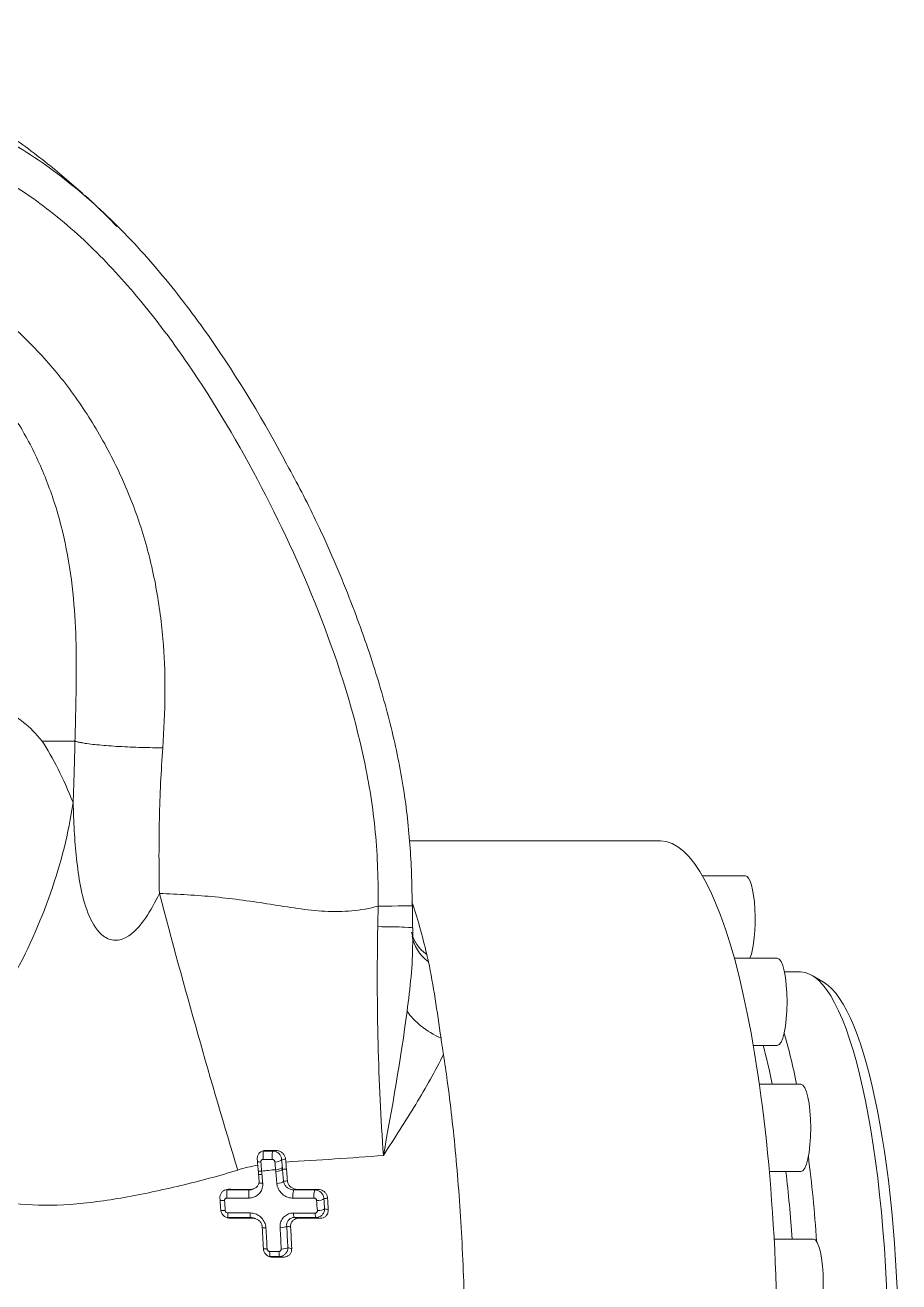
# Model space of a CAD drawing. Header units: millimetres. Extents: x 0 to 594, y 0 to 532.
# Drawn here: x 515.51 to 519.01, y 283.15 to 288.19 of the extents above; entities that cross this region are included whole.
import ezdxf

# ---------------------------------------------------------------- set-up
doc = ezdxf.new("R2010")
doc.units = ezdxf.units.MM
doc.layers.add('6', color=7, linetype='Continuous', true_color=0xffffff)

msp = doc.modelspace()

# ---------------------------------------------------------------- linework, layer by layer
at = {"layer": '6', "color": 250, "linetype": 'Continuous', "lineweight": 13}
for p, q in [((515.7127, 285.32088), (515.58144, 285.32088)), ((516.54297, 283.61269), (516.54363, 283.6054)), ((516.55958, 283.60533), (516.54363, 283.6054))]:
    msp.add_line(p, q, dxfattribs=at)
at = {"layer": '6', "color": 250, "linetype": 'Continuous', "lineweight": 18}
for p, q in [((518.05723, 284.92088), (517.05143, 284.92088)), ((518.39724, 284.7813), (518.22528, 284.7813)), ((518.52481, 284.45137), (518.35266, 284.45137)), ((518.61772, 284.39588), (518.55334, 284.39588)), ((518.71209, 284.35344), (518.6642, 284.38206)), ((518.42878, 284.10137), (518.52481, 284.10137)), ((518.61949, 283.94588), (518.45307, 283.94588)), ((518.49292, 283.59588), (518.61949, 283.59588)), ((518.66987, 283.32581), (518.51226, 283.32581)), ((516.49353, 283.25626), (516.48813, 283.25667))]:
    msp.add_line(p, q, dxfattribs=at)
for centre, major_axis, ratio, start_param, end_param in [((518.05723, 282.82088), (0, -2.1), 0.223229, 1.5707965, 3.1415939), ((518.39724, 284.6063), (0, 0.175), 0.223229, 3.6252042, 6.2831853), ((516.86396, 284.65919), (-0.19999, -0.00142), 0.000927, 3.1425614, 4.3920616), ((518.52481, 284.27637), (0, 0.175), 0.223229, 3.1416003, 6.2831853), ((518.61772, 282.82088), (0, -1.575), 0.223229, 1.5707963, 3.1415918), ((518.66646, 282.82088), (0, 1.54613), 0.223229, 3.2742279, 6.1505518), ((518.32529, 282.82088), (0, 1.675), 0.223229, 5.4487979, 5.6308141), ((518.22781, 282.82088), (0, 1.675), 0.223229, 5.4487979, 5.5825117), ((518.22781, 282.82088), (0, 1.675), 0.223229, 5.4487979, 5.5825117), ((518.61949, 283.77088), (0, 0.175), 0.223229, 3.1416003, 6.2831853), ((518.32529, 282.82088), (0, 1.675), 0.223229, 5.0127058, 5.2352682), ((518.22781, 282.82088), (0, 1.675), 0.223229, 5.0185961, 5.1933473), ((518.22781, 282.82088), (0, 1.675), 0.223229, 5.0185961, 5.1933473), ((518.66987, 283.15082), (0, 0.175), 0.223229, 3.1416003, 6.2831853)]:
    msp.add_ellipse(centre, major_axis=major_axis, ratio=ratio, start_param=start_param, end_param=end_param, dxfattribs=at)
at = {"layer": '6', "color": 250, "linetype": 'Continuous', "lineweight": 13}
for centre, major_axis, ratio, start_param, end_param in [((517.30539, 284.60649), (0.24429, 0.05311), 0.72366, 3.1333181, 3.717754), ((517.25689, 284.26592), (0.23442, -0.08689), 0.618647, 3.8379719, 4.6051409), ((516.46795, 283.65362), (0, 0.025), 0.088067, 0.0528209, 1.9333384), ((516.50516, 283.65363), (0, 0.025), 0.118583, 0.0526361, 1.9393252), ((516.5162, 283.6437), (0.0249, 0.00219), 0.357571, 4.5638468, 5.9855283), ((516.45856, 283.64357), (0.02491, 0.00213), 0.350843, 4.0140131, 4.6101824), ((516.46177, 283.60685), (0.0249, 0.00223), 0.364381, 4.012238, 4.6148147), ((516.51893, 283.61322), (0.0249, 0.00228), 0.369082, 4.5653821, 5.9840501), ((516.51959, 283.60594), (-0.0249, -0.00224), 0.365395, 1.4246513, 2.8429408), ((516.46296, 283.59349), (-0.0249, -0.0022), 0.357237, 0.8680257, 1.4746015), ((516.46597, 283.55822), (-0.02491, -0.00207), 0.338594, 0.7788127, 1.4789884), ((516.52379, 283.55735), (0.02491, 0.00206), 0.340431, 4.5711498, 5.9876066), ((516.31954, 283.49766), (0.00001, 0.025), 0.07029, 4.4063592, 6.2283574), ((516.40852, 283.49764), (0.00001, 0.025), 0.00767, 0.053674, 1.8818508), ((516.58924, 283.49762), (0, 0.025), 0.159811, 0.0524723, 1.8958496), ((516.67434, 283.49762), (0, 0.025), 0.196781, 0.0523814, 1.897379), ((516.68505, 283.48765), (-0.02493, -0.00185), 0.308015, 1.3569899, 2.8495586), ((516.30968, 283.48751), (-0.02493, -0.00181), 0.300634, 0.8490446, 1.6243484), ((516.31248, 283.44737), (-0.02494, -0.00167), 0.279014, 0.8611376, 1.6263232), ((516.68794, 283.44726), (-0.02494, -0.00172), 0.288586, 1.3586177, 2.8514597), ((516.32341, 283.43723), (-0.00001, 0.025), 0.068155, 3.1963583, 4.4398047), ((516.41474, 283.43725), (-0.00001, 0.025), 0.00838, 1.8481579, 3.0879184), ((516.5915, 283.43729), (0, 0.025), 0.156318, 1.8632035, 3.0890858), ((516.67899, 283.43729), (0, 0.025), 0.196732, 1.8659943, 3.0892113), ((516.47869, 283.37666), (0.02496, 0.00144), 0.243205, 3.9883952, 4.642315), ((516.53645, 283.37761), (-0.02496, -0.00146), 0.247694, 1.4510065, 2.8549573), ((516.48313, 283.2913), (0.02497, 0.00116), 0.198561, 3.9919118, 4.6516461), ((516.54101, 283.29115), (-0.02497, -0.00118), 0.202698, 1.4626507, 2.8580792), ((516.4936, 283.28123), (-0.00001, 0.025), 0.060025, 1.7683887, 3.0884554), ((516.53157, 283.28124), (-0.00001, 0.025), 0.09128, 1.7721595, 3.0887084)]:
    msp.add_ellipse(centre, major_axis=major_axis, ratio=ratio, start_param=start_param, end_param=end_param, dxfattribs=at)
at = {"layer": '6', "color": 250, "linetype": 'Continuous', "lineweight": 18}
for points, knots in [([(515.74394, 287.51531), (515.69566, 287.55865), (515.58659, 287.6497), (515.43979, 287.7587), (515.2979, 287.85039), (515.16715, 287.92534), (515.0135, 288.00047), (514.82076, 288.07606), (514.58755, 288.14232), (514.41788, 288.17621), (514.32597, 288.18959)], [0, 0, 0, 0, 0.1039882, 0.2224262, 0.292123, 0.372058, 0.4821635, 0.62306, 0.7953055, 1, 1, 1, 1]), ([(515.34417, 287.77714), (515.43063, 287.73556), (515.51554, 287.68497), (515.67736, 287.57064), (515.75463, 287.5066), (515.90198, 287.36796), (515.97244, 287.29292), (516.10545, 287.13682), (516.16796, 287.05594), (516.34612, 286.80667), (516.45262, 286.63182), (516.55625, 286.43841), (516.56262, 286.4264), (516.56896, 286.41437)], [0, 0, 0, 0, 0.1607866, 0.1607866, 0.3243121, 0.3243121, 0.4878376, 0.4878376, 0.6513632, 0.6513632, 0.9784142, 0.9784142, 1, 1, 1, 1]), ([(515.88004, 287.38303), (515.85212, 287.41246), (515.81103, 287.45368), (515.76691, 287.49453), (515.75361, 287.50659)], [0, 0, 0, 0, 0.7035989, 1, 1, 1, 1]), ([(517.0624, 284.66058), (517.06272, 284.73778), (517.05728, 284.89446), (517.03173, 285.13402), (516.98091, 285.37833), (516.90784, 285.63429), (516.8094, 285.90741), (516.6962, 286.17223), (516.60936, 286.34186), (516.56934, 286.41489)], [0, 0, 0, 0, 0.1248906, 0.2544039, 0.3901069, 0.5296608, 0.6872006, 0.8633216, 1, 1, 1, 1]), ([(517.12801, 284.43664), (517.13789, 284.39061), (517.14651, 284.34044), (517.16288, 284.23722), (517.17065, 284.18424), (517.17836, 284.13104)], [0, 0, 0, 0, 0.5, 0.5, 1, 1, 1, 1]), ([(517.18811, 284.06569), (517.1934, 284.03143), (517.21184, 283.90439), (517.23334, 283.71646), (517.2512, 283.50096), (517.26189, 283.33194), (517.26964, 283.15615), (517.27346, 283.00461), (517.27481, 282.8808), (517.27498, 282.75543), (517.2729, 282.59634), (517.26658, 282.40466), (517.25644, 282.21527), (517.24261, 282.03114), (517.22538, 281.85504), (517.20517, 281.68941), (517.1825, 281.53628), (517.15799, 281.39715), (517.13231, 281.27307), (517.10618, 281.16447), (517.0832, 281.08166), (517.06375, 281.01896), (517.04216, 280.95517), (517.01599, 280.88736), (516.99235, 280.83582), (516.97874, 280.80946), (516.97598, 280.80427)], [0, 0, 0, 0, 0.0330768, 0.1196658, 0.1629603, 0.2062548, 0.2495493, 0.2928438, 0.3144911, 0.3361383, 0.3794328, 0.4227273, 0.4660218, 0.5093163, 0.5526108, 0.5959053, 0.6391998, 0.6824943, 0.7257888, 0.7690833, 0.8123778, 0.8412408, 0.8701038, 0.9278298, 0.9855558, 1, 1, 1, 1]), ([(516.44253, 283.64573), (516.44228, 283.64869), (516.44242, 283.6517), (516.44368, 283.6585), (516.44515, 283.66231), (516.44928, 283.66894), (516.45197, 283.67189), (516.45807, 283.67649), (516.46152, 283.67826), (516.46845, 283.68041), (516.47196, 283.68094), (516.47545, 283.68094)], [0, 0, 0, 0, 0.1683789, 0.1683789, 0.3927728, 0.3927728, 0.6085838, 0.6085838, 0.8142776, 0.8142776, 1, 1, 1, 1]), ([(516.47545, 283.68094), (516.48235, 283.68094), (516.48925, 283.68094), (516.50322, 283.68094), (516.51029, 283.68093), (516.51735, 283.68093)], [0, 0, 0, 0, 0.4934432, 0.4934432, 1, 1, 1, 1]), ([(516.51735, 283.68093), (516.52044, 283.68093), (516.52356, 283.68053), (516.53039, 283.67878), (516.5341, 283.67718), (516.54092, 283.67297), (516.54408, 283.67027), (516.54946, 283.66406), (516.55171, 283.66044), (516.55468, 283.65328), (516.55557, 283.6497), (516.5559, 283.64615)], [0, 0, 0, 0, 0.1611467, 0.1611467, 0.3655812, 0.3655812, 0.5779732, 0.5779732, 0.8009471, 0.8009471, 1, 1, 1, 1]), ([(516.55696, 283.63453), (516.55701, 283.63409), (516.55705, 283.63364), (516.55794, 283.62393), (516.55877, 283.61465), (516.55958, 283.60533)], [0, 0, 0, 0, 0.0462329, 0.0462329, 1, 1, 1, 1]), ([(516.55958, 283.60533), (516.56019, 283.5983), (516.56079, 283.59125), (516.56206, 283.57609), (516.56273, 283.56796), (516.56339, 283.55981)], [0, 0, 0, 0, 0.4656106, 0.4656106, 1, 1, 1, 1]), ([(516.44986, 283.56037), (516.45018, 283.55652), (516.44981, 283.55258), (516.44774, 283.54513), (516.44599, 283.54152), (516.4414, 283.53535), (516.43854, 283.53265), (516.43223, 283.52854), (516.42872, 283.52702), (516.42224, 283.52538), (516.41926, 283.52501), (516.41631, 283.52502)], [0, 0, 0, 0, 0.2172136, 0.2172136, 0.4350122, 0.4350122, 0.6441252, 0.6441252, 0.8439062, 0.8439062, 1, 1, 1, 1]), ([(516.60144, 283.52494), (516.59757, 283.52494), (516.5936, 283.5256), (516.58616, 283.52807), (516.58258, 283.52992), (516.57612, 283.53456), (516.57317, 283.53745), (516.56829, 283.54397), (516.56633, 283.54772), (516.56418, 283.55427), (516.56361, 283.55704), (516.56339, 283.55981)], [0, 0, 0, 0, 0.2058636, 0.2058636, 0.4112367, 0.4112367, 0.6241109, 0.6241109, 0.8466249, 0.8466249, 1, 1, 1, 1]), ([(516.29306, 283.48957), (516.29279, 283.49329), (516.29317, 283.49712), (516.2952, 283.50438), (516.2969, 283.50791), (516.30132, 283.514), (516.30406, 283.51669), (516.31017, 283.52092), (516.3136, 283.52255), (516.32052, 283.5246), (516.32408, 283.5251), (516.32758, 283.52509)], [0, 0, 0, 0, 0.2076243, 0.2076243, 0.4157757, 0.4157757, 0.6167811, 0.6167811, 0.8138079, 0.8138079, 1, 1, 1, 1]), ([(516.29615, 283.44442), (516.29564, 283.4522), (516.29512, 283.45996), (516.29409, 283.475), (516.29358, 283.48229), (516.29306, 283.48957)], [0, 0, 0, 0, 0.5146182, 0.5146182, 1, 1, 1, 1]), ([(516.32758, 283.52509), (516.33772, 283.52508), (516.34787, 283.52507), (516.37744, 283.52505), (516.39688, 283.52503), (516.41631, 283.52502)], [0, 0, 0, 0, 0.3433392, 0.3433392, 1, 1, 1, 1]), ([(516.40852, 283.5226), (516.41149, 283.52262), (516.41451, 283.52299), (516.41803, 283.52387), (516.41866, 283.52405), (516.41928, 283.52425)], [0, 0, 0, 0, 0.8202233, 0.8202233, 1, 1, 1, 1]), ([(516.60144, 283.52494), (516.61482, 283.52494), (516.62817, 283.52494), (516.6565, 283.52494), (516.67148, 283.52494), (516.68643, 283.52494)], [0, 0, 0, 0, 0.4705793, 0.4705793, 1, 1, 1, 1]), ([(516.68643, 283.52494), (516.69025, 283.52494), (516.69416, 283.52428), (516.70151, 283.52182), (516.70505, 283.51998), (516.71141, 283.51534), (516.7143, 283.51246), (516.71908, 283.50599), (516.72099, 283.50229), (516.72312, 283.49572), (516.72368, 283.49286), (516.72388, 283.49002)], [0, 0, 0, 0, 0.2061412, 0.2061412, 0.4119104, 0.4119104, 0.6233252, 0.6233252, 0.8426964, 0.8426964, 1, 1, 1, 1]), ([(516.3343, 283.40894), (516.33016, 283.40894), (516.32597, 283.40966), (516.31822, 283.41234), (516.31455, 283.41432), (516.3079, 283.41935), (516.30489, 283.42253), (516.30003, 283.42973), (516.29817, 283.43388), (516.29661, 283.44022), (516.29629, 283.44232), (516.29615, 283.44442)], [0, 0, 0, 0, 0.2134848, 0.2134848, 0.4261536, 0.4261536, 0.6519692, 0.6519692, 0.8883578, 0.8883578, 1, 1, 1, 1]), ([(516.72707, 283.44397), (516.72734, 283.43989), (516.72691, 283.43575), (516.72469, 283.42801), (516.72284, 283.4243), (516.71806, 283.41809), (516.7151, 283.41545), (516.70865, 283.41161), (516.7051, 283.41028), (516.69953, 283.40927), (516.69758, 283.40909), (516.69562, 283.40909)], [0, 0, 0, 0, 0.2312499, 0.2312499, 0.4631793, 0.4631793, 0.6845039, 0.6845039, 0.8926006, 0.8926006, 1, 1, 1, 1]), ([(516.42538, 283.40902), (516.41151, 283.40901), (516.39764, 283.409), (516.36727, 283.40897), (516.35078, 283.40896), (516.3343, 283.40894)], [0, 0, 0, 0, 0.4565876, 0.4565876, 1, 1, 1, 1]), ([(516.42538, 283.40902), (516.42939, 283.40902), (516.43345, 283.40832), (516.44101, 283.40571), (516.44461, 283.40377), (516.45105, 283.39886), (516.45394, 283.3958), (516.45862, 283.3889), (516.46042, 283.38495), (516.4621, 283.37853), (516.46248, 283.37611), (516.46262, 283.37369)], [0, 0, 0, 0, 0.2115462, 0.2115462, 0.4225556, 0.4225556, 0.641849, 0.641849, 0.8697977, 0.8697977, 1, 1, 1, 1]), ([(516.57609, 283.37428), (516.57586, 283.37828), (516.57631, 283.38234), (516.57855, 283.38994), (516.58037, 283.39358), (516.58508, 283.39973), (516.58799, 283.40237), (516.59437, 283.40628), (516.5979, 283.40767), (516.60372, 283.40886), (516.60597, 283.40909), (516.60823, 283.40909)], [0, 0, 0, 0, 0.2256303, 0.2256303, 0.4518598, 0.4518598, 0.6691072, 0.6691072, 0.8764017, 0.8764017, 1, 1, 1, 1]), ([(516.69562, 283.40909), (516.68478, 283.40909), (516.67394, 283.40909), (516.64484, 283.40909), (516.62656, 283.40909), (516.60823, 283.40909)], [0, 0, 0, 0, 0.3731894, 0.3731894, 1, 1, 1, 1]), ([(516.46692, 283.28846), (516.46642, 283.29947), (516.4659, 283.31047), (516.4645, 283.33892), (516.46359, 283.35634), (516.46262, 283.37369)], [0, 0, 0, 0, 0.3858694, 0.3858694, 1, 1, 1, 1]), ([(516.57609, 283.37428), (516.57681, 283.36142), (516.57751, 283.34853), (516.57901, 283.31976), (516.57979, 283.30387), (516.58052, 283.28793)], [0, 0, 0, 0, 0.4491424, 0.4491424, 1, 1, 1, 1]), ([(516.50352, 283.25321), (516.49958, 283.2532), (516.49559, 283.25389), (516.48814, 283.25647), (516.48459, 283.25839), (516.47826, 283.26324), (516.47544, 283.26626), (516.47088, 283.27302), (516.46913, 283.27688), (516.46742, 283.28334), (516.46703, 283.2859), (516.46692, 283.28846)], [0, 0, 0, 0, 0.2109892, 0.2109892, 0.4215786, 0.4215786, 0.6382192, 0.6382192, 0.8617853, 0.8617853, 1, 1, 1, 1]), ([(516.58052, 283.28793), (516.5807, 283.28403), (516.58022, 283.28006), (516.57797, 283.27263), (516.57616, 283.26906), (516.57152, 283.26299), (516.56866, 283.26037), (516.56236, 283.25639), (516.55886, 283.25494), (516.55273, 283.25352), (516.5501, 283.25322), (516.54749, 283.25322)], [0, 0, 0, 0, 0.2191642, 0.2191642, 0.438861, 0.438861, 0.650981, 0.650981, 0.8566282, 0.8566282, 1, 1, 1, 1])]:
    msp.add_open_spline(points, degree=3, knots=knots, dxfattribs=at)
at = {"layer": '6', "color": 250, "linetype": 'Continuous', "lineweight": 13}
for points, knots in [([(516.92694, 284.65981), (516.92725, 284.75949), (516.92453, 284.85851), (516.9059, 285.05368), (516.89059, 285.14995), (516.83015, 285.43559), (516.77133, 285.62195), (516.63012, 285.98943), (516.54914, 286.16627), (516.37068, 286.50868), (516.27321, 286.67431), (516.1105, 286.91156), (516.05347, 286.98876), (515.93218, 287.13825), (515.8677, 287.21073), (515.73257, 287.34542), (515.66158, 287.40801), (515.51123, 287.52122), (515.43113, 287.57213), (515.26678, 287.65571), (515.18211, 287.68876), (515.00774, 287.73638), (514.91768, 287.75068), (514.65202, 287.76841), (514.47824, 287.74803), (514.30517, 287.72506)], [0, 0, 0, 0, 0.0625, 0.0625, 0.125, 0.125, 0.25, 0.25, 0.375, 0.375, 0.5, 0.5, 0.5625, 0.5625, 0.625, 0.625, 0.6875, 0.6875, 0.75, 0.75, 0.8125, 0.8125, 0.875, 0.875, 1, 1, 1, 1]), ([(514.1496, 287.4364), (514.17914, 287.43613), (514.23863, 287.43558), (514.35895, 287.43297), (514.57451, 287.41892), (514.88574, 287.34765), (515.24331, 287.17068), (515.51044, 286.95052), (515.69494, 286.73388), (515.81444, 286.55026), (515.91531, 286.35191), (515.99235, 286.14204), (516.04336, 285.92501), (516.06916, 285.71312), (516.07586, 285.50248), (516.06818, 285.36557), (516.06417, 285.29408)], [0, 0, 0, 0, 0.0290913, 0.0585844, 0.1183392, 0.2407012, 0.3649388, 0.491608, 0.555686, 0.6211278, 0.6865716, 0.7522345, 0.8170314, 0.8809306, 0.9378298, 1, 1, 1, 1]), ([(515.7127, 285.32088), (515.71368, 285.3617), (515.71569, 285.44563), (515.71816, 285.57442), (515.71781, 285.72435), (515.7087, 285.8985), (515.68194, 286.09023), (515.63314, 286.2796), (515.57452, 286.42862), (515.51645, 286.54263), (515.45159, 286.65229), (515.32274, 286.8313), (515.09968, 287.04649), (514.78865, 287.22842), (514.5066, 287.30687), (514.27698, 287.32824), (514.16084, 287.32949), (514.10263, 287.33012)], [0, 0, 0, 0, 0.0385277, 0.0792202, 0.1220093, 0.1810738, 0.2459052, 0.3083981, 0.371238, 0.402995, 0.4347472, 0.4977579, 0.6242837, 0.7501114, 0.8754272, 0.9375744, 1, 1, 1, 1]), ([(516.06417, 285.29408), (516.0611, 285.24728), (516.0549, 285.15256), (516.05027, 285.00857), (516.04845, 284.86083), (516.04985, 284.76106), (516.05056, 284.71048)], [0, 0, 0, 0, 0.240696, 0.4871409, 0.7400203, 1, 1, 1, 1]), ([(514.95521, 283.72777), (515.15839, 283.91608), (515.32861, 284.13086), (515.58361, 284.58867), (515.66831, 284.83159), (515.70536, 285.07456)], [0, 0, 0, 0, 0.5, 0.5, 1, 1, 1, 1]), ([(515.70537, 285.07456), (515.70731, 284.99952), (515.71104, 284.92444), (515.72695, 284.7758), (515.73789, 284.70141), (515.77769, 284.59961), (515.79482, 284.56721), (515.83387, 284.53353), (515.84967, 284.52524), (515.8833, 284.52132), (515.9011, 284.5258), (515.9486, 284.55143), (515.9733, 284.58105), (516.01614, 284.64268), (516.03436, 284.67635), (516.05057, 284.71038)], [0, 0, 0, 0, 0.25, 0.25, 0.5, 0.5, 0.625, 0.625, 0.6875, 0.6875, 0.75, 0.75, 0.875, 0.875, 1, 1, 1, 1]), ([(516.05056, 284.71057), (516.12564, 284.7078), (516.20032, 284.70367), (516.34839, 284.68931), (516.42178, 284.67884), (516.56769, 284.65574), (516.64064, 284.6431), (516.78527, 284.63572), (516.85756, 284.64114), (516.92694, 284.65981)], [0, 0, 0, 0, 0.25, 0.25, 0.5, 0.5, 0.75, 0.75, 1, 1, 1, 1]), ([(516.92509, 284.57753), (516.96893, 284.57736), (517.00762, 284.57664), (517.05748, 284.57444), (517.06848, 284.57296), (517.06309, 284.57143)], [0, 0, 0, 0, 0.5, 0.5, 1, 1, 1, 1]), ([(517.18811, 284.06569), (517.15612, 283.99939), (517.11783, 283.93282), (517.03615, 283.79827), (516.99208, 283.72976), (516.94782, 283.6609)], [0, 0, 0, 0, 0.5, 0.5, 1, 1, 1, 1]), ([(516.36447, 283.60224), (516.2885, 283.57869), (516.21229, 283.55835), (516.05969, 283.52204), (515.98349, 283.50569), (515.83596, 283.47964), (515.76345, 283.46984), (515.6235, 283.45993), (515.55754, 283.46055), (515.43273, 283.47196), (515.37348, 283.48311), (515.26492, 283.5137), (515.21494, 283.53277), (515.12159, 283.5755), (515.07821, 283.59986), (515.00541, 283.65691), (514.97576, 283.68957), (514.95521, 283.72777)], [0, 0, 0, 0, 0.125, 0.125, 0.25, 0.25, 0.375, 0.375, 0.5, 0.5, 0.625, 0.625, 0.75, 0.75, 0.875, 0.875, 1, 1, 1, 1]), ([(516.46589, 283.64476), (516.46517, 283.64476), (516.46445, 283.64468), (516.46272, 283.64429), (516.46172, 283.64387), (516.45992, 283.64271), (516.45911, 283.64194), (516.45781, 283.64015), (516.45732, 283.63911), (516.45675, 283.63694), (516.45666, 283.63578), (516.45676, 283.63466)], [0, 0, 0, 0, 0.1338989, 0.1338989, 0.3356276, 0.3356276, 0.5494854, 0.5494854, 0.7741085, 0.7741085, 1, 1, 1, 1]), ([(516.51329, 283.63456), (516.51322, 283.63531), (516.51307, 283.63605), (516.51248, 283.63791), (516.51192, 283.63902), (516.51051, 283.64094), (516.50967, 283.64179), (516.50781, 283.64315), (516.50678, 283.64369), (516.50465, 283.64442), (516.50351, 283.64462), (516.50239, 283.64462)], [0, 0, 0, 0, 0.1444069, 0.1444069, 0.373198, 0.373198, 0.5898773, 0.5898773, 0.7953769, 0.7953769, 1, 1, 1, 1]), ([(516.505, 283.67859), (516.50881, 283.67857), (516.5127, 283.67788), (516.51989, 283.6753), (516.5233, 283.6734), (516.5294, 283.6686), (516.53214, 283.6656), (516.53655, 283.65883), (516.53824, 283.65494), (516.53984, 283.64841), (516.54018, 283.64578), (516.54024, 283.64318)], [0, 0, 0, 0, 0.2123609, 0.2123609, 0.4203194, 0.4203194, 0.6347034, 0.6347034, 0.8585149, 0.8585149, 1, 1, 1, 1]), ([(516.54024, 283.64318), (516.54091, 283.63558), (516.54158, 283.62799), (516.5425, 283.61784), (516.54274, 283.61526), (516.54297, 283.61269)], [0, 0, 0, 0, 0.7464087, 0.7464087, 1, 1, 1, 1]), ([(516.94782, 283.6609), (516.8831, 283.65592), (516.81828, 283.65123), (516.68814, 283.64237), (516.62277, 283.63902), (516.55696, 283.63453)], [0, 0, 0, 0, 0.5, 0.5, 1, 1, 1, 1]), ([(516.51612, 283.6038), (516.51588, 283.6064), (516.51563, 283.60899), (516.51468, 283.61923), (516.51398, 283.62689), (516.51329, 283.63456)], [0, 0, 0, 0, 0.2535906, 0.2535906, 1, 1, 1, 1]), ([(516.52098, 283.54867), (516.52039, 283.55566), (516.51979, 283.56263), (516.51858, 283.57655), (516.51796, 283.5835), (516.51715, 283.59249), (516.51697, 283.59455), (516.51678, 283.59661)], [0, 0, 0, 0, 0.435201, 0.435201, 0.8704033, 0.8704033, 1, 1, 1, 1]), ([(516.54363, 283.6054), (516.54363, 283.60539), (516.54363, 283.60539), (516.54382, 283.60331), (516.54401, 283.60123), (516.54482, 283.59212), (516.54543, 283.58509), (516.54665, 283.571), (516.54724, 283.56394), (516.54783, 283.55686)], [0, 0, 0, 0, 0.0000311, 0.0000311, 0.129573, 0.129573, 0.5647858, 0.5647858, 1, 1, 1, 1]), ([(516.46439, 283.54963), (516.46494, 283.54312), (516.46436, 283.53645), (516.46092, 283.52384), (516.458, 283.51773), (516.45031, 283.5073), (516.44552, 283.50276), (516.43494, 283.49586), (516.42908, 283.4933), (516.41825, 283.49057), (516.41327, 283.48997), (516.40834, 283.48998)], [0, 0, 0, 0, 0.2189869, 0.2189869, 0.4380045, 0.4380045, 0.6470023, 0.6470023, 0.8453166, 0.8453166, 1, 1, 1, 1]), ([(516.46134, 283.58442), (516.46185, 283.57877), (516.46236, 283.57311), (516.46337, 283.56152), (516.46388, 283.55558), (516.46439, 283.54963)], [0, 0, 0, 0, 0.4889298, 0.4889298, 1, 1, 1, 1]), ([(516.58545, 283.48964), (516.5789, 283.48964), (516.5722, 283.49077), (516.55963, 283.49495), (516.55359, 283.49806), (516.54265, 283.5059), (516.53767, 283.51079), (516.52937, 283.52184), (516.52603, 283.52819), (516.52235, 283.53927), (516.52138, 283.54398), (516.52098, 283.54867)], [0, 0, 0, 0, 0.2053042, 0.2053042, 0.4100551, 0.4100551, 0.622911, 0.622911, 0.8462567, 0.8462567, 1, 1, 1, 1]), ([(516.54783, 283.55686), (516.54824, 283.55411), (516.54899, 283.55136), (516.55162, 283.5449), (516.55386, 283.54122), (516.55928, 283.53481), (516.56246, 283.53197), (516.56937, 283.52743), (516.57313, 283.52563), (516.5809, 283.52322), (516.58501, 283.52257), (516.58903, 283.52259)], [0, 0, 0, 0, 0.1564614, 0.1564614, 0.3846443, 0.3846443, 0.60012, 0.60012, 0.8027113, 0.8027113, 1, 1, 1, 1]), ([(516.32121, 283.49013), (516.32022, 283.49013), (516.31922, 283.48999), (516.31728, 283.48941), (516.31633, 283.48895), (516.31462, 283.48776), (516.31386, 283.48701), (516.31262, 283.48529), (516.31215, 283.4843), (516.31158, 283.48225), (516.31148, 283.48117), (516.31156, 283.48013)], [0, 0, 0, 0, 0.186605, 0.186605, 0.3823344, 0.3823344, 0.5829302, 0.5829302, 0.7915831, 0.7915831, 1, 1, 1, 1]), ([(516.68031, 283.47975), (516.68026, 283.48055), (516.68009, 283.48136), (516.67949, 283.48321), (516.67894, 283.48426), (516.67759, 283.48608), (516.67677, 283.4869), (516.67496, 283.4882), (516.67395, 283.48872), (516.67187, 283.48942), (516.67076, 283.4896), (516.66968, 283.4896)], [0, 0, 0, 0, 0.1571774, 0.1571774, 0.3761197, 0.3761197, 0.5874096, 0.5874096, 0.7934165, 0.7934165, 1, 1, 1, 1]), ([(516.67408, 283.52259), (516.67465, 283.5227), (516.67523, 283.52281), (516.67935, 283.52359), (516.68289, 283.52426), (516.68643, 283.52494)], [0, 0, 0, 0, 0.139916, 0.139916, 1, 1, 1, 1]), ([(516.67408, 283.52259), (516.67782, 283.52258), (516.68163, 283.52191), (516.68873, 283.5194), (516.69211, 283.51753), (516.69813, 283.51283), (516.70083, 283.50992), (516.70519, 283.50336), (516.70687, 283.49961), (516.70863, 283.49297), (516.70903, 283.49007), (516.70909, 283.48721)], [0, 0, 0, 0, 0.2096792, 0.2096792, 0.4166685, 0.4166685, 0.6270325, 0.6270325, 0.8440438, 0.8440438, 1, 1, 1, 1]), ([(516.31433, 283.44051), (516.31437, 283.43994), (516.31446, 283.43936), (516.31489, 283.43758), (516.31541, 283.4364), (516.31678, 283.43436), (516.31762, 283.43346), (516.31949, 283.43203), (516.32053, 283.43147), (516.32271, 283.4307), (516.32389, 283.4305), (516.32505, 283.43049)], [0, 0, 0, 0, 0.1086129, 0.1086129, 0.3467365, 0.3467365, 0.573762, 0.573762, 0.7866333, 0.7866333, 1, 1, 1, 1]), ([(516.67428, 283.43002), (516.67482, 283.43002), (516.67537, 283.43006), (516.67693, 283.43034), (516.67794, 283.43071), (516.67977, 283.43179), (516.68062, 283.43253), (516.68198, 283.43429), (516.6825, 283.43534), (516.68313, 283.43753), (516.68325, 283.43871), (516.68317, 283.43986)], [0, 0, 0, 0, 0.1048357, 0.1048357, 0.3128671, 0.3128671, 0.5350194, 0.5350194, 0.7679863, 0.7679863, 1, 1, 1, 1]), ([(516.71198, 283.44685), (516.71197, 283.44278), (516.71127, 283.43867), (516.70854, 283.43099), (516.70645, 283.42732), (516.7013, 283.42116), (516.6982, 283.41856), (516.69158, 283.41478), (516.688, 283.41348), (516.68251, 283.4125), (516.68062, 283.41233), (516.67873, 283.41233)], [0, 0, 0, 0, 0.2259879, 0.2259879, 0.4568769, 0.4568769, 0.6810557, 0.6810557, 0.8930845, 0.8930845, 1, 1, 1, 1]), ([(516.41474, 283.41229), (516.39951, 283.41228), (516.38428, 283.41228), (516.35387, 283.41227), (516.33868, 283.41227), (516.32351, 283.41226)], [0, 0, 0, 0, 0.5003584, 0.5003584, 1, 1, 1, 1]), ([(516.32505, 283.43049), (516.33994, 283.43049), (516.35484, 283.43048), (516.38468, 283.43045), (516.39961, 283.43043), (516.41454, 283.4304)], [0, 0, 0, 0, 0.4998042, 0.4998042, 1, 1, 1, 1]), ([(516.41454, 283.4304), (516.42129, 283.43039), (516.42814, 283.42919), (516.44086, 283.42474), (516.44691, 283.42143), (516.45775, 283.41309), (516.46262, 283.40788), (516.47051, 283.39618), (516.47355, 283.38947), (516.4764, 283.37862), (516.47705, 283.37457), (516.47729, 283.3705)], [0, 0, 0, 0, 0.2107759, 0.2107759, 0.4215437, 0.4215437, 0.6412968, 0.6412968, 0.8703177, 0.8703177, 1, 1, 1, 1]), ([(516.53383, 283.3713), (516.53342, 283.37805), (516.53414, 283.38491), (516.53784, 283.39776), (516.54089, 283.40392), (516.54879, 283.41431), (516.55367, 283.41876), (516.5644, 283.42537), (516.57034, 283.4277), (516.58015, 283.42971), (516.58395, 283.43008), (516.58776, 283.43008)], [0, 0, 0, 0, 0.2262619, 0.2262619, 0.4526116, 0.4526116, 0.6693976, 0.6693976, 0.8762996, 0.8762996, 1, 1, 1, 1]), ([(516.5913, 283.41232), (516.589, 283.41233), (516.5867, 283.41211), (516.58082, 283.41093), (516.57728, 283.40954), (516.57096, 283.4056), (516.56814, 283.40292), (516.56368, 283.39671), (516.56205, 283.39302), (516.56021, 283.38535), (516.56002, 283.38125), (516.56049, 283.37726)], [0, 0, 0, 0, 0.1208967, 0.1208967, 0.322352, 0.322352, 0.5359348, 0.5359348, 0.7648312, 0.7648312, 1, 1, 1, 1]), ([(516.58776, 283.43008), (516.60221, 283.43006), (516.61662, 283.43005), (516.64546, 283.43003), (516.65988, 283.43002), (516.67428, 283.43002)], [0, 0, 0, 0, 0.4989676, 0.4989676, 1, 1, 1, 1]), ([(516.67873, 283.41233), (516.6642, 283.41233), (516.64966, 283.41232), (516.62052, 283.41232), (516.60592, 283.41232), (516.5913, 283.41232)], [0, 0, 0, 0, 0.5001638, 0.5001638, 1, 1, 1, 1]), ([(516.47729, 283.3705), (516.47812, 283.35655), (516.47892, 283.34256), (516.48044, 283.31448), (516.48116, 283.3004), (516.48185, 283.28628)], [0, 0, 0, 0, 0.4998563, 0.4998563, 1, 1, 1, 1]), ([(516.53855, 283.28599), (516.53784, 283.30028), (516.53709, 283.31454), (516.53552, 283.34298), (516.53469, 283.35716), (516.53383, 283.3713)], [0, 0, 0, 0, 0.4998566, 0.4998566, 1, 1, 1, 1]), ([(516.56049, 283.37726), (516.56133, 283.36294), (516.56213, 283.34858), (516.56365, 283.31978), (516.56437, 283.30534), (516.56505, 283.29087)], [0, 0, 0, 0, 0.5001405, 0.5001405, 1, 1, 1, 1]), ([(516.48185, 283.28628), (516.48188, 283.28556), (516.48199, 283.28484), (516.48248, 283.28302), (516.48297, 283.28193), (516.48425, 283.28002), (516.48505, 283.27917), (516.48682, 283.2778), (516.48782, 283.27725), (516.48991, 283.27652), (516.49103, 283.27632), (516.49213, 283.27632)], [0, 0, 0, 0, 0.1387262, 0.1387262, 0.3630159, 0.3630159, 0.5798049, 0.5798049, 0.7899585, 0.7899585, 1, 1, 1, 1]), ([(516.52933, 283.27624), (516.53007, 283.27624), (516.53082, 283.27632), (516.53254, 283.27672), (516.53352, 283.27713), (516.53527, 283.27825), (516.53607, 283.27898), (516.53736, 283.28069), (516.53786, 283.28169), (516.53848, 283.28378), (516.53861, 283.2849), (516.53855, 283.28599)], [0, 0, 0, 0, 0.1447825, 0.1447825, 0.3495195, 0.3495195, 0.5607556, 0.5607556, 0.7803363, 0.7803363, 1, 1, 1, 1]), ([(516.56505, 283.29087), (516.56504, 283.28699), (516.56438, 283.28306), (516.56185, 283.2757), (516.55993, 283.27216), (516.55516, 283.26613), (516.55229, 283.26353), (516.54604, 283.25954), (516.54261, 283.25808), (516.53659, 283.25661), (516.53402, 283.25629), (516.53145, 283.25627)], [0, 0, 0, 0, 0.2156361, 0.2156361, 0.4349387, 0.4349387, 0.648276, 0.648276, 0.8550097, 0.8550097, 1, 1, 1, 1])]:
    msp.add_open_spline(points, degree=3, knots=knots, dxfattribs=at)
at = {"layer": '6', "color": 250, "linetype": 'Continuous', "lineweight": 18}
for points, degree in [([(515.43129, 285.44293), (515.48215, 285.41929), (515.5327, 285.38149), (515.58144, 285.32088)], 3), ([(517.06216, 284.67757), (517.0831, 284.61481), (517.10287, 284.54417), (517.12148, 284.46563)], 3), ([(517.06452, 284.57222), (517.06469, 284.61643), (517.06357, 284.66061)], 2), ([(517.06553, 284.51323), (517.06488, 284.57229)], 1), ([(517.12148, 284.46563), (517.12371, 284.45622), (517.12589, 284.44654), (517.12801, 284.43664)], 3), ([(517.17836, 284.13104), (517.18154, 284.10906), (517.18478, 284.08724), (517.18811, 284.06569)], 3), ([(516.44461, 283.62198), (516.44391, 283.62988), (516.44321, 283.6378), (516.44253, 283.64573)], 3), ([(516.5559, 283.64615), (516.55625, 283.64227), (516.55661, 283.6384), (516.55696, 283.63453)], 3), ([(516.44714, 283.59291), (516.44631, 283.60263), (516.44546, 283.61232), (516.44461, 283.62198)], 3), ([(516.44986, 283.56037), (516.44898, 283.57125), (516.44807, 283.5821), (516.44714, 283.59291)], 3), ([(516.4192, 283.52422), (516.42303, 283.52541), (516.42685, 283.52659)], 2), ([(516.72388, 283.49002), (516.72498, 283.47472), (516.72604, 283.45937), (516.72707, 283.44397)], 3), ([(516.42565, 283.4106), (516.42216, 283.41166), (516.41844, 283.41226), (516.41474, 283.41229)], 3), ([(516.43602, 283.40741), (516.42566, 283.41059)], 1), ([(516.54749, 283.25322), (516.53285, 283.25322), (516.51819, 283.25321), (516.50352, 283.25321)], 3)]:
    msp.add_open_spline(points, degree=degree, dxfattribs=at)
at = {"layer": '6', "color": 250, "linetype": 'Continuous', "lineweight": 13}
for points, degree in [([(515.58144, 285.32088), (515.62461, 285.25399), (515.66592, 285.17184), (515.70536, 285.07456)], 3), ([(515.70536, 285.07456), (515.71012, 285.20524), (515.7127, 285.32088)], 2), ([(516.36447, 283.60224), (516.25811, 283.95282), (516.14965, 284.33574), (516.05057, 284.71038)], 3), ([(516.92509, 284.57753), (516.92565, 284.60494), (516.92633, 284.63238), (516.92694, 284.65981)], 3), ([(516.94782, 283.6609), (516.92733, 283.95372), (516.91863, 284.26069), (516.92509, 284.57753)], 3), ([(517.04258, 284.23956), (517.05438, 284.33208), (517.0652, 284.42228), (517.0649, 284.51307)], 3), ([(517.06342, 284.54109), (517.06842, 284.50142), (517.09121, 284.46401), (517.12801, 284.43664)], 3), ([(516.94782, 283.6609), (516.98178, 283.85132), (517.01771, 284.04468), (517.04258, 284.23956)], 3), ([(516.50239, 283.64462), (516.49025, 283.64466), (516.47808, 283.6447), (516.46589, 283.64476)], 3), ([(516.47545, 283.68094), (516.47291, 283.68016), (516.47037, 283.67937), (516.46783, 283.67859)], 3), ([(516.46783, 283.67859), (516.48024, 283.67859), (516.49263, 283.67859), (516.505, 283.67859)], 3), ([(516.505, 283.67859), (516.50912, 283.67937), (516.51324, 283.68015), (516.51735, 283.68093)], 3), ([(516.5559, 283.64615), (516.55068, 283.64516), (516.54546, 283.64417), (516.54024, 283.64318)], 3), ([(516.44461, 283.62198), (516.41777, 283.6171), (516.39106, 283.61049), (516.36447, 283.60225)], 3), ([(516.45676, 283.63466), (516.45787, 283.62227), (516.459, 283.60992), (516.46015, 283.5976)], 3), ([(516.51612, 283.6038), (516.49745, 283.60224), (516.47877, 283.60033), (516.46015, 283.5976)], 3), ([(516.46015, 283.5976), (516.46055, 283.59322), (516.46095, 283.58882), (516.46134, 283.58442)], 3), ([(516.51678, 283.59661), (516.51656, 283.59901), (516.51634, 283.60141), (516.51612, 283.6038)], 3), ([(516.54783, 283.55686), (516.55302, 283.55784), (516.5582, 283.55883), (516.56339, 283.55981)], 3), ([(516.32758, 283.52509), (516.32494, 283.52427), (516.32229, 283.52345), (516.31964, 283.52263)], 3), ([(516.31964, 283.52263), (516.34921, 283.52261), (516.37888, 283.52261), (516.40852, 283.5226)], 3), ([(516.40834, 283.48998), (516.37928, 283.49004), (516.3502, 283.49009), (516.32121, 283.49013)], 3), ([(516.40852, 283.5226), (516.41111, 283.5234), (516.41371, 283.52421), (516.41631, 283.52502)], 3), ([(516.66968, 283.4896), (516.64169, 283.4896), (516.61363, 283.48961), (516.58545, 283.48964)], 3), ([(516.60144, 283.52494), (516.5973, 283.52416), (516.59317, 283.52337), (516.58903, 283.52259)], 3), ([(516.58903, 283.52259), (516.61748, 283.52259), (516.64582, 283.52259), (516.67408, 283.52259)], 3), ([(516.72388, 283.49002), (516.71895, 283.48908), (516.71402, 283.48814), (516.70909, 283.48721)], 3), ([(516.70909, 283.48721), (516.71008, 283.4738), (516.71105, 283.46035), (516.71198, 283.44685)], 3), ([(516.31156, 283.48013), (516.31251, 283.46697), (516.31344, 283.45377), (516.31433, 283.44051)], 3), ([(516.68317, 283.43986), (516.68225, 283.4532), (516.6813, 283.4665), (516.68031, 283.47975)], 3), ([(516.71198, 283.44685), (516.71701, 283.44589), (516.72204, 283.44493), (516.72707, 283.44397)], 3), ([(516.32351, 283.41226), (516.32711, 283.41116), (516.33071, 283.41005), (516.3343, 283.40894)], 3), ([(516.42538, 283.40902), (516.42183, 283.41011), (516.41828, 283.4112), (516.41474, 283.41229)], 3), ([(516.5913, 283.41232), (516.59694, 283.41124), (516.60258, 283.41017), (516.60823, 283.40909)], 3), ([(516.69562, 283.40909), (516.68999, 283.41017), (516.68436, 283.41125), (516.67873, 283.41233)], 3), ([(516.57609, 283.37428), (516.57089, 283.37528), (516.56569, 283.37627), (516.56049, 283.37726)], 3), ([(516.56505, 283.29087), (516.57021, 283.28989), (516.57537, 283.28891), (516.58052, 283.28793)], 3), ([(516.49213, 283.27632), (516.50454, 283.2763), (516.51695, 283.27627), (516.52933, 283.27624)], 3), ([(516.53145, 283.25627), (516.51883, 283.25627), (516.50618, 283.25627), (516.49353, 283.25626)], 3), ([(516.49353, 283.25626), (516.49686, 283.25524), (516.50019, 283.25423), (516.50352, 283.25321)], 3), ([(516.54749, 283.25322), (516.54214, 283.25424), (516.5368, 283.25526), (516.53145, 283.25627)], 3)]:
    msp.add_open_spline(points, degree=degree, dxfattribs=at)
msp.add_rational_spline([(515.7127, 285.32088), (515.78367, 285.29526), (516.06417, 285.29408)], [1, 0.723143080422, 1], degree=2, dxfattribs=at)

doc.saveas('drawing.dxf')
